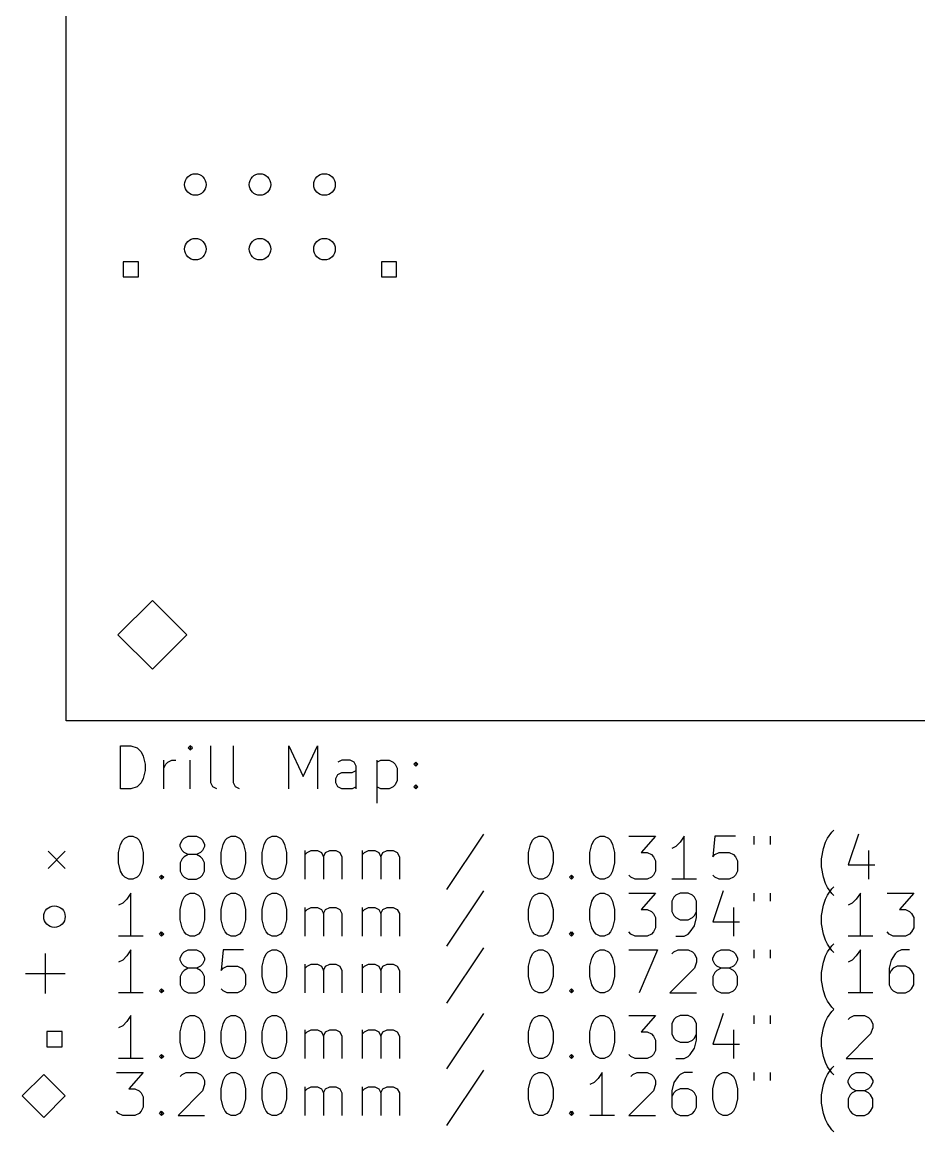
# Model space of a CAD drawing. Extents: x 38 to 122, y -133 to -30.
# Drawn here: x 38 to 79.6, y -133.1 to -81.5 of the extents above; entities that cross this region are included whole.
import ezdxf

# ---------------------------------------------------------------- set-up
doc = ezdxf.new("R2010")
doc.units = 0
doc.layers.add('BLACK', color=7, linetype='CONTINUOUS')

msp = doc.modelspace()

# ---------------------------------------------------------------- linework, layer by layer
at = {"layer": 'BLACK', "linetype": 'CONTINUOUS'}
for p, q in [((40, -114), (40, -30)), ((43.3536, -92.6714), (42.6464, -92.6714)), ((42.6464, -92.6714), (42.6464, -93.3786)), ((43.3536, -93.3786), (43.3536, -92.6714)), ((55.3536, -92.6714), (54.6464, -92.6714)), ((54.6464, -92.6714), (54.6464, -93.3786)), ((55.3536, -93.3786), (55.3536, -92.6714)), ((42.6464, -93.3786), (43.3536, -93.3786)), ((54.6464, -93.3786), (55.3536, -93.3786)), ((44, -108.4), (42.4, -110)), ((45.6, -110), (44, -108.4)), ((42.4, -110), (44, -111.6)), ((44, -111.6), (45.6, -110)), ((122, -114), (40, -114)), ((42.5262, -117.155), (42.5262, -115.155)), ((42.5262, -115.155), (43.0024, -115.155)), ((43.0024, -115.155), (43.2881, -115.25)), ((43.2881, -115.25), (43.4786, -115.44)), ((43.4786, -115.44), (43.5738, -115.631)), ((45.7643, -115.155), (45.669, -115.25)), ((45.669, -115.25), (45.7643, -115.345)), ((45.8595, -115.25), (45.7643, -115.155)), ((45.7643, -115.155), (45.7643, -115.345)), ((45.7643, -115.345), (45.8595, -115.25)), ((46.7167, -116.869), (46.7167, -115.155)), ((47.7643, -116.869), (47.7643, -115.155)), ((50.3357, -117.155), (50.3357, -115.155)), ((50.3357, -115.155), (51.0024, -116.583)), ((51.0024, -116.583), (51.669, -115.155)), ((51.669, -115.155), (51.669, -117.155)), ((43.5738, -115.631), (43.669, -116.012)), ((44.5262, -117.155), (44.5262, -115.821)), ((44.6214, -116.012), (44.7167, -115.917)), ((44.7167, -115.917), (44.9071, -115.821)), ((44.9071, -115.821), (45.0976, -115.821)), ((45.7643, -117.155), (45.7643, -115.821)), ((52.8119, -115.821), (52.6214, -115.917)), ((53.1929, -115.821), (52.8119, -115.821)), ((53.3833, -115.917), (53.1929, -115.821)), ((53.4786, -116.107), (53.3833, -115.917)), ((54.431, -115.821), (54.431, -117.821)), ((54.431, -115.917), (54.6214, -115.821)), ((54.6214, -115.821), (55.0024, -115.821)), ((55.0024, -115.821), (55.1929, -115.917)), ((55.1929, -115.917), (55.2881, -116.012)), ((56.1452, -116.012), (56.2405, -115.917)), ((56.2405, -115.917), (56.3357, -116.012)), ((56.2405, -115.917), (56.2405, -116.107)), ((43.669, -116.298), (43.5738, -116.679)), ((43.669, -116.012), (43.669, -116.298)), ((44.5262, -116.202), (44.6214, -116.012)), ((52.5262, -116.679), (52.6214, -116.488)), ((52.6214, -116.488), (52.8119, -116.393)), ((52.8119, -116.393), (53.2881, -116.393)), ((53.2881, -116.393), (53.4786, -116.298)), ((53.4786, -117.155), (53.4786, -116.107)), ((55.2881, -116.012), (55.3833, -116.202)), ((55.3833, -116.202), (55.3833, -116.774)), ((56.2405, -116.107), (56.1452, -116.012)), ((56.3357, -116.012), (56.2405, -116.107)), ((43.4786, -116.869), (43.2881, -117.06)), ((43.5738, -116.679), (43.4786, -116.869)), ((46.8119, -117.06), (46.7167, -116.869)), ((47.8595, -117.06), (47.7643, -116.869)), ((52.5262, -116.869), (52.5262, -116.679)), ((52.6214, -117.06), (52.5262, -116.869)), ((55.2881, -116.964), (55.1929, -117.06)), ((55.3833, -116.774), (55.2881, -116.964)), ((56.1452, -117.06), (56.2405, -116.964)), ((56.2405, -116.964), (56.3357, -117.06)), ((56.2405, -116.964), (56.2405, -117.155)), ((43.0024, -117.155), (42.5262, -117.155)), ((43.2881, -117.06), (43.0024, -117.155)), ((47.0024, -117.155), (46.8119, -117.06)), ((48.05, -117.155), (47.8595, -117.06)), ((52.8119, -117.155), (52.6214, -117.06)), ((53.2881, -117.155), (52.8119, -117.155)), ((53.4786, -117.06), (53.2881, -117.155)), ((54.6214, -117.155), (54.431, -117.06)), ((55.0024, -117.155), (54.6214, -117.155)), ((55.1929, -117.06), (55.0024, -117.155)), ((56.2405, -117.155), (56.1452, -117.06)), ((56.3357, -117.06), (56.2405, -117.155)), ((42.5262, -119.736), (42.6214, -119.545)), ((42.6214, -119.545), (42.7167, -119.45)), ((42.7167, -119.45), (42.9071, -119.355)), ((42.9071, -119.355), (43.0976, -119.355)), ((43.0976, -119.355), (43.2881, -119.45)), ((43.2881, -119.45), (43.3833, -119.545)), ((43.3833, -119.545), (43.4786, -119.736)), ((45.2881, -119.736), (45.3833, -119.545)), ((45.3833, -119.545), (45.4786, -119.45)), ((45.4786, -119.45), (45.669, -119.355)), ((45.669, -119.355), (46.05, -119.355)), ((46.05, -119.355), (46.2405, -119.45)), ((46.2405, -119.45), (46.3357, -119.545)), ((46.3357, -119.545), (46.431, -119.736)), ((47.2881, -119.736), (47.3833, -119.545)), ((47.3833, -119.545), (47.4786, -119.45)), ((47.4786, -119.45), (47.669, -119.355)), ((47.669, -119.355), (47.8595, -119.355)), ((47.8595, -119.355), (48.05, -119.45)), ((48.05, -119.45), (48.1452, -119.545)), ((48.1452, -119.545), (48.2405, -119.736)), ((49.1929, -119.736), (49.2881, -119.545)), ((49.2881, -119.545), (49.3833, -119.45)), ((49.3833, -119.45), (49.5738, -119.355)), ((49.5738, -119.355), (49.7643, -119.355)), ((49.7643, -119.355), (49.9548, -119.45)), ((49.9548, -119.45), (50.05, -119.545)), ((50.05, -119.545), (50.1452, -119.736)), ((59.3833, -119.26), (57.669, -121.831)), ((61.5738, -119.736), (61.669, -119.545)), ((61.669, -119.545), (61.7643, -119.45)), ((61.7643, -119.45), (61.9548, -119.355)), ((61.9548, -119.355), (62.1452, -119.355)), ((62.1452, -119.355), (62.3357, -119.45)), ((62.3357, -119.45), (62.431, -119.545)), ((62.431, -119.545), (62.5262, -119.736)), ((64.431, -119.736), (64.5262, -119.545)), ((64.5262, -119.545), (64.6214, -119.45)), ((64.6214, -119.45), (64.8119, -119.355)), ((64.8119, -119.355), (65.0024, -119.355)), ((65.0024, -119.355), (65.1929, -119.45)), ((65.1929, -119.45), (65.2881, -119.545)), ((65.2881, -119.545), (65.3833, -119.736)), ((66.1452, -119.355), (67.3833, -119.355)), ((67.3833, -119.355), (66.7167, -120.117)), ((68.7167, -119.355), (68.5262, -119.64)), ((68.7167, -121.355), (68.7167, -119.355)), ((70.1452, -119.355), (70.05, -120.307)), ((71.0976, -119.355), (70.1452, -119.355)), ((71.9548, -119.355), (71.9548, -119.736)), ((72.7167, -119.355), (72.7167, -119.736)), ((75.2881, -119.64), (75.3833, -119.45)), ((75.3833, -119.45), (75.5738, -119.164)), ((75.5738, -119.164), (75.669, -119.069)), ((76.8119, -119.26), (76.3357, -120.688)), ((39.15, -120.05), (39.95, -120.85)), ((39.95, -120.05), (39.15, -120.85)), ((42.431, -120.117), (42.5262, -119.736)), ((43.4786, -119.736), (43.5738, -120.117)), ((45.2881, -119.831), (45.2881, -119.736)), ((45.3833, -120.021), (45.2881, -119.831)), ((45.4786, -120.117), (45.3833, -120.021)), ((46.3357, -120.021), (46.2405, -120.117)), ((46.431, -119.831), (46.3357, -120.021)), ((46.431, -119.736), (46.431, -119.831)), ((47.1929, -120.117), (47.2881, -119.736)), ((48.2405, -119.736), (48.3357, -120.117)), ((49.0976, -120.117), (49.1929, -119.736)), ((50.1452, -119.736), (50.2405, -120.117)), ((51.0976, -121.355), (51.0976, -120.021)), ((51.1929, -120.117), (51.3833, -120.021)), ((51.3833, -120.021), (51.669, -120.021)), ((51.669, -120.021), (51.8595, -120.117)), ((52.05, -120.117), (52.2405, -120.021)), ((52.2405, -120.021), (52.5262, -120.021)), ((52.5262, -120.021), (52.7167, -120.117)), ((53.7643, -121.355), (53.7643, -120.021)), ((53.8595, -120.117), (54.05, -120.021)), ((54.05, -120.021), (54.3357, -120.021)), ((54.3357, -120.021), (54.5262, -120.117)), ((54.7167, -120.117), (54.9071, -120.021)), ((54.9071, -120.021), (55.1929, -120.021)), ((55.1929, -120.021), (55.3833, -120.117)), ((61.4786, -120.117), (61.5738, -119.736)), ((62.5262, -119.736), (62.6214, -120.117)), ((64.3357, -120.117), (64.431, -119.736)), ((65.3833, -119.736), (65.4786, -120.117)), ((68.3357, -119.831), (68.1452, -119.926)), ((68.5262, -119.64), (68.3357, -119.831)), ((75.0976, -120.402), (75.1929, -119.926)), ((75.1929, -119.926), (75.2881, -119.64)), ((77.2881, -120.021), (77.2881, -121.355)), ((42.431, -120.593), (42.431, -120.117)), ((42.5262, -120.974), (42.431, -120.593)), ((43.5738, -120.593), (43.4786, -120.974)), ((43.5738, -120.117), (43.5738, -120.593)), ((45.3833, -120.402), (45.2881, -120.593)), ((45.2881, -120.593), (45.2881, -120.974)), ((45.4786, -120.307), (45.3833, -120.402)), ((45.669, -120.212), (45.4786, -120.117)), ((45.669, -120.212), (45.4786, -120.307)), ((46.05, -120.212), (45.669, -120.212)), ((46.2405, -120.117), (46.05, -120.212)), ((46.2405, -120.307), (46.05, -120.212)), ((46.3357, -120.402), (46.2405, -120.307)), ((46.431, -120.593), (46.3357, -120.402)), ((46.431, -120.974), (46.431, -120.593)), ((47.1929, -120.593), (47.1929, -120.117)), ((47.2881, -120.974), (47.1929, -120.593)), ((48.3357, -120.593), (48.2405, -120.974)), ((48.3357, -120.117), (48.3357, -120.593)), ((49.0976, -120.593), (49.0976, -120.117)), ((49.1929, -120.974), (49.0976, -120.593)), ((50.2405, -120.593), (50.1452, -120.974)), ((50.2405, -120.117), (50.2405, -120.593)), ((51.0976, -120.212), (51.1929, -120.117)), ((51.8595, -120.117), (51.9548, -120.307)), ((51.9548, -120.307), (52.05, -120.117)), ((51.9548, -120.307), (51.9548, -121.355)), ((52.7167, -120.117), (52.8119, -120.307)), ((52.8119, -120.307), (52.8119, -121.355)), ((53.7643, -120.212), (53.8595, -120.117)), ((54.5262, -120.117), (54.6214, -120.307)), ((54.6214, -120.307), (54.7167, -120.117)), ((54.6214, -120.307), (54.6214, -121.355)), ((55.3833, -120.117), (55.4786, -120.307)), ((55.4786, -120.307), (55.4786, -121.355)), ((61.4786, -120.593), (61.4786, -120.117)), ((61.5738, -120.974), (61.4786, -120.593)), ((62.6214, -120.593), (62.5262, -120.974)), ((62.6214, -120.117), (62.6214, -120.593)), ((64.3357, -120.593), (64.3357, -120.117)), ((64.431, -120.974), (64.3357, -120.593)), ((65.4786, -120.593), (65.3833, -120.974)), ((65.4786, -120.117), (65.4786, -120.593)), ((66.7167, -120.117), (67.0024, -120.117)), ((67.0024, -120.117), (67.1929, -120.212)), ((67.1929, -120.212), (67.2881, -120.307)), ((67.2881, -120.307), (67.3833, -120.498)), ((67.3833, -120.498), (67.3833, -120.974)), ((70.05, -120.307), (70.1452, -120.212)), ((70.1452, -120.212), (70.3357, -120.117)), ((70.3357, -120.117), (70.8119, -120.117)), ((70.8119, -120.117), (71.0024, -120.212)), ((71.0024, -120.212), (71.0976, -120.307)), ((71.0976, -120.307), (71.1929, -120.498)), ((71.1929, -120.498), (71.1929, -120.974)), ((75.0976, -120.783), (75.0976, -120.402)), ((42.6214, -121.164), (42.5262, -120.974)), ((43.4786, -120.974), (43.3833, -121.164)), ((45.2881, -120.974), (45.3833, -121.164)), ((46.3357, -121.164), (46.431, -120.974)), ((47.3833, -121.164), (47.2881, -120.974)), ((48.2405, -120.974), (48.1452, -121.164)), ((49.2881, -121.164), (49.1929, -120.974)), ((50.1452, -120.974), (50.05, -121.164)), ((61.669, -121.164), (61.5738, -120.974)), ((62.5262, -120.974), (62.431, -121.164)), ((64.5262, -121.164), (64.431, -120.974)), ((65.3833, -120.974), (65.2881, -121.164)), ((67.3833, -120.974), (67.2881, -121.164)), ((71.1929, -120.974), (71.0976, -121.164)), ((75.1929, -121.26), (75.0976, -120.783)), ((76.3357, -120.688), (77.5738, -120.688)), ((42.7167, -121.26), (42.6214, -121.164)), ((42.9071, -121.355), (42.7167, -121.26)), ((43.0976, -121.355), (42.9071, -121.355)), ((43.2881, -121.26), (43.0976, -121.355)), ((43.3833, -121.164), (43.2881, -121.26)), ((44.3357, -121.26), (44.431, -121.164)), ((44.431, -121.355), (44.3357, -121.26)), ((44.431, -121.164), (44.5262, -121.26)), ((44.431, -121.164), (44.431, -121.355)), ((44.5262, -121.26), (44.431, -121.355)), ((45.3833, -121.164), (45.4786, -121.26)), ((45.4786, -121.26), (45.669, -121.355)), ((45.669, -121.355), (46.05, -121.355)), ((46.05, -121.355), (46.2405, -121.26)), ((46.2405, -121.26), (46.3357, -121.164)), ((47.4786, -121.26), (47.3833, -121.164)), ((47.669, -121.355), (47.4786, -121.26)), ((47.8595, -121.355), (47.669, -121.355)), ((48.05, -121.26), (47.8595, -121.355)), ((48.1452, -121.164), (48.05, -121.26)), ((49.3833, -121.26), (49.2881, -121.164)), ((49.5738, -121.355), (49.3833, -121.26)), ((49.7643, -121.355), (49.5738, -121.355)), ((49.9548, -121.26), (49.7643, -121.355)), ((50.05, -121.164), (49.9548, -121.26)), ((61.7643, -121.26), (61.669, -121.164)), ((61.9548, -121.355), (61.7643, -121.26)), ((62.1452, -121.355), (61.9548, -121.355)), ((62.3357, -121.26), (62.1452, -121.355)), ((62.431, -121.164), (62.3357, -121.26)), ((63.3833, -121.26), (63.4786, -121.164)), ((63.4786, -121.355), (63.3833, -121.26)), ((63.4786, -121.164), (63.5738, -121.26)), ((63.4786, -121.164), (63.4786, -121.355)), ((63.5738, -121.26), (63.4786, -121.355)), ((64.6214, -121.26), (64.5262, -121.164)), ((64.8119, -121.355), (64.6214, -121.26)), ((65.0024, -121.355), (64.8119, -121.355)), ((65.1929, -121.26), (65.0024, -121.355)), ((65.2881, -121.164), (65.1929, -121.26)), ((66.2405, -121.26), (66.1452, -121.164)), ((66.431, -121.355), (66.2405, -121.26)), ((67.0024, -121.355), (66.431, -121.355)), ((67.1929, -121.26), (67.0024, -121.355)), ((67.2881, -121.164), (67.1929, -121.26)), ((69.2881, -121.355), (68.1452, -121.355)), ((70.1452, -121.26), (70.05, -121.164)), ((70.3357, -121.355), (70.1452, -121.26)), ((70.8119, -121.355), (70.3357, -121.355)), ((71.0024, -121.26), (70.8119, -121.355)), ((71.0976, -121.164), (71.0024, -121.26)), ((75.2881, -121.545), (75.1929, -121.26)), ((75.3833, -121.736), (75.2881, -121.545)), ((43.0024, -121.995), (42.8119, -122.28)), ((43.0024, -123.995), (43.0024, -121.995)), ((45.4786, -122.185), (45.5738, -122.09)), ((45.5738, -122.09), (45.7643, -121.995)), ((45.7643, -121.995), (45.9548, -121.995)), ((45.9548, -121.995), (46.1452, -122.09)), ((46.1452, -122.09), (46.2405, -122.185)), ((47.3833, -122.185), (47.4786, -122.09)), ((47.4786, -122.09), (47.669, -121.995)), ((47.669, -121.995), (47.8595, -121.995)), ((47.8595, -121.995), (48.05, -122.09)), ((48.05, -122.09), (48.1452, -122.185)), ((49.2881, -122.185), (49.3833, -122.09)), ((49.3833, -122.09), (49.5738, -121.995)), ((49.5738, -121.995), (49.7643, -121.995)), ((49.7643, -121.995), (49.9548, -122.09)), ((49.9548, -122.09), (50.05, -122.185)), ((59.3833, -121.9), (57.669, -124.471)), ((61.669, -122.185), (61.7643, -122.09)), ((61.7643, -122.09), (61.9548, -121.995)), ((61.9548, -121.995), (62.1452, -121.995)), ((62.1452, -121.995), (62.3357, -122.09)), ((62.3357, -122.09), (62.431, -122.185)), ((64.5262, -122.185), (64.6214, -122.09)), ((64.6214, -122.09), (64.8119, -121.995)), ((64.8119, -121.995), (65.0024, -121.995)), ((65.0024, -121.995), (65.1929, -122.09)), ((65.1929, -122.09), (65.2881, -122.185)), ((66.1452, -121.995), (67.3833, -121.995)), ((67.3833, -121.995), (66.7167, -122.757)), ((68.3357, -122.09), (68.2405, -122.185)), ((68.5262, -121.995), (68.3357, -122.09)), ((68.9071, -121.995), (68.5262, -121.995)), ((69.0976, -122.09), (68.9071, -121.995)), ((69.1929, -122.185), (69.0976, -122.09)), ((70.5262, -121.9), (70.05, -123.328)), ((71.9548, -121.995), (71.9548, -122.376)), ((72.7167, -121.995), (72.7167, -122.376)), ((75.2881, -122.28), (75.3833, -122.09)), ((75.5738, -122.021), (75.3833, -121.736)), ((75.3833, -122.09), (75.5738, -121.804)), ((75.5738, -121.804), (75.669, -121.709)), ((75.669, -122.117), (75.5738, -122.021)), ((76.9071, -121.995), (76.7167, -122.28)), ((76.9071, -123.995), (76.9071, -121.995)), ((78.1452, -121.995), (79.3833, -121.995)), ((79.3833, -121.995), (78.7167, -122.757)), ((42.6214, -122.471), (42.431, -122.566)), ((42.8119, -122.28), (42.6214, -122.471)), ((45.2881, -122.757), (45.3833, -122.376)), ((45.3833, -122.376), (45.4786, -122.185)), ((46.2405, -122.185), (46.3357, -122.376)), ((46.3357, -122.376), (46.431, -122.757)), ((47.1929, -122.757), (47.2881, -122.376)), ((47.2881, -122.376), (47.3833, -122.185)), ((48.1452, -122.185), (48.2405, -122.376)), ((48.2405, -122.376), (48.3357, -122.757)), ((49.0976, -122.757), (49.1929, -122.376)), ((49.1929, -122.376), (49.2881, -122.185)), ((50.05, -122.185), (50.1452, -122.376)), ((50.1452, -122.376), (50.2405, -122.757)), ((51.0976, -123.995), (51.0976, -122.661)), ((51.1929, -122.757), (51.3833, -122.661)), ((51.3833, -122.661), (51.669, -122.661)), ((51.669, -122.661), (51.8595, -122.757)), ((52.05, -122.757), (52.2405, -122.661)), ((52.2405, -122.661), (52.5262, -122.661)), ((52.5262, -122.661), (52.7167, -122.757)), ((53.7643, -123.995), (53.7643, -122.661)), ((53.8595, -122.757), (54.05, -122.661)), ((54.05, -122.661), (54.3357, -122.661)), ((54.3357, -122.661), (54.5262, -122.757)), ((54.7167, -122.757), (54.9071, -122.661)), ((54.9071, -122.661), (55.1929, -122.661)), ((55.1929, -122.661), (55.3833, -122.757)), ((61.4786, -122.757), (61.5738, -122.376)), ((61.5738, -122.376), (61.669, -122.185)), ((62.431, -122.185), (62.5262, -122.376)), ((62.5262, -122.376), (62.6214, -122.757)), ((64.3357, -122.757), (64.431, -122.376)), ((64.431, -122.376), (64.5262, -122.185)), ((65.2881, -122.185), (65.3833, -122.376)), ((65.3833, -122.376), (65.4786, -122.757)), ((68.2405, -122.185), (68.1452, -122.376)), ((68.1452, -122.376), (68.1452, -122.852)), ((69.2881, -122.376), (69.1929, -122.185)), ((69.2881, -123.138), (69.2881, -122.376)), ((71.0024, -122.661), (71.0024, -123.995)), ((75.0976, -123.042), (75.1929, -122.566)), ((75.1929, -122.566), (75.2881, -122.28)), ((76.5262, -122.471), (76.3357, -122.566)), ((76.7167, -122.28), (76.5262, -122.471)), ((45.2881, -123.233), (45.2881, -122.757)), ((46.431, -122.757), (46.431, -123.233)), ((47.1929, -123.233), (47.1929, -122.757)), ((48.3357, -122.757), (48.3357, -123.233)), ((49.0976, -123.233), (49.0976, -122.757)), ((50.2405, -122.757), (50.2405, -123.233)), ((51.0976, -122.852), (51.1929, -122.757)), ((51.8595, -122.757), (51.9548, -122.947)), ((51.9548, -122.947), (52.05, -122.757)), ((51.9548, -122.947), (51.9548, -123.995)), ((52.7167, -122.757), (52.8119, -122.947)), ((52.8119, -122.947), (52.8119, -123.995)), ((53.7643, -122.852), (53.8595, -122.757)), ((54.5262, -122.757), (54.6214, -122.947)), ((54.6214, -122.947), (54.7167, -122.757)), ((54.6214, -122.947), (54.6214, -123.995)), ((55.3833, -122.757), (55.4786, -122.947)), ((55.4786, -122.947), (55.4786, -123.995)), ((61.4786, -123.233), (61.4786, -122.757)), ((62.6214, -122.757), (62.6214, -123.233)), ((64.3357, -123.233), (64.3357, -122.757)), ((65.4786, -122.757), (65.4786, -123.233)), ((66.7167, -122.757), (67.0024, -122.757)), ((67.0024, -122.757), (67.1929, -122.852)), ((67.1929, -122.852), (67.2881, -122.947)), ((67.2881, -122.947), (67.3833, -123.138)), ((67.3833, -123.138), (67.3833, -123.614)), ((68.1452, -122.852), (68.2405, -123.042)), ((68.2405, -123.042), (68.3357, -123.138)), ((68.3357, -123.138), (68.5262, -123.233)), ((68.9071, -123.233), (69.0976, -123.138)), ((69.0976, -123.138), (69.1929, -123.042)), ((69.1929, -123.042), (69.2881, -122.852)), ((69.1929, -123.519), (69.2881, -123.138)), ((75.0976, -123.423), (75.0976, -123.042)), ((78.7167, -122.757), (79.0024, -122.757)), ((79.0024, -122.757), (79.1929, -122.852)), ((79.1929, -122.852), (79.2881, -122.947)), ((79.2881, -122.947), (79.3833, -123.138)), ((79.3833, -123.138), (79.3833, -123.614)), ((45.3833, -123.614), (45.2881, -123.233)), ((45.4786, -123.804), (45.3833, -123.614)), ((46.3357, -123.614), (46.2405, -123.804)), ((46.431, -123.233), (46.3357, -123.614)), ((47.2881, -123.614), (47.1929, -123.233)), ((47.3833, -123.804), (47.2881, -123.614)), ((48.2405, -123.614), (48.1452, -123.804)), ((48.3357, -123.233), (48.2405, -123.614)), ((49.1929, -123.614), (49.0976, -123.233)), ((49.2881, -123.804), (49.1929, -123.614)), ((50.1452, -123.614), (50.05, -123.804)), ((50.2405, -123.233), (50.1452, -123.614)), ((61.5738, -123.614), (61.4786, -123.233)), ((61.669, -123.804), (61.5738, -123.614)), ((62.5262, -123.614), (62.431, -123.804)), ((62.6214, -123.233), (62.5262, -123.614)), ((64.431, -123.614), (64.3357, -123.233)), ((64.5262, -123.804), (64.431, -123.614)), ((65.3833, -123.614), (65.2881, -123.804)), ((65.4786, -123.233), (65.3833, -123.614)), ((67.3833, -123.614), (67.2881, -123.804)), ((68.5262, -123.233), (68.9071, -123.233)), ((69.0024, -123.804), (69.1929, -123.519)), ((70.05, -123.328), (71.2881, -123.328)), ((75.1929, -123.9), (75.0976, -123.423)), ((79.3833, -123.614), (79.2881, -123.804)), ((43.5738, -123.995), (42.431, -123.995)), ((44.3357, -123.9), (44.431, -123.804)), ((44.431, -123.995), (44.3357, -123.9)), ((44.431, -123.804), (44.5262, -123.9)), ((44.431, -123.804), (44.431, -123.995)), ((44.5262, -123.9), (44.431, -123.995)), ((45.5738, -123.9), (45.4786, -123.804)), ((45.7643, -123.995), (45.5738, -123.9)), ((45.9548, -123.995), (45.7643, -123.995)), ((46.1452, -123.9), (45.9548, -123.995)), ((46.2405, -123.804), (46.1452, -123.9)), ((47.4786, -123.9), (47.3833, -123.804)), ((47.669, -123.995), (47.4786, -123.9)), ((47.8595, -123.995), (47.669, -123.995)), ((48.05, -123.9), (47.8595, -123.995)), ((48.1452, -123.804), (48.05, -123.9)), ((49.3833, -123.9), (49.2881, -123.804)), ((49.5738, -123.995), (49.3833, -123.9)), ((49.7643, -123.995), (49.5738, -123.995)), ((49.9548, -123.9), (49.7643, -123.995)), ((50.05, -123.804), (49.9548, -123.9)), ((61.7643, -123.9), (61.669, -123.804)), ((61.9548, -123.995), (61.7643, -123.9)), ((62.1452, -123.995), (61.9548, -123.995)), ((62.3357, -123.9), (62.1452, -123.995)), ((62.431, -123.804), (62.3357, -123.9)), ((63.3833, -123.9), (63.4786, -123.804)), ((63.4786, -123.995), (63.3833, -123.9)), ((63.4786, -123.804), (63.5738, -123.9)), ((63.4786, -123.804), (63.4786, -123.995)), ((63.5738, -123.9), (63.4786, -123.995)), ((64.6214, -123.9), (64.5262, -123.804)), ((64.8119, -123.995), (64.6214, -123.9)), ((65.0024, -123.995), (64.8119, -123.995)), ((65.1929, -123.9), (65.0024, -123.995)), ((65.2881, -123.804), (65.1929, -123.9)), ((66.2405, -123.9), (66.1452, -123.804)), ((66.431, -123.995), (66.2405, -123.9)), ((67.0024, -123.995), (66.431, -123.995)), ((67.1929, -123.9), (67.0024, -123.995)), ((67.2881, -123.804), (67.1929, -123.9)), ((68.3357, -123.995), (68.7167, -123.995)), ((68.7167, -123.995), (68.9071, -123.9)), ((68.9071, -123.9), (69.0024, -123.804)), ((75.2881, -124.185), (75.1929, -123.9)), ((75.3833, -124.376), (75.2881, -124.185)), ((77.4786, -123.995), (76.3357, -123.995)), ((78.2405, -123.9), (78.1452, -123.804)), ((78.431, -123.995), (78.2405, -123.9)), ((79.0024, -123.995), (78.431, -123.995)), ((79.1929, -123.9), (79.0024, -123.995)), ((79.2881, -123.804), (79.1929, -123.9)), ((43.0024, -124.635), (42.8119, -124.92)), ((43.0024, -126.635), (43.0024, -124.635)), ((45.3833, -124.825), (45.4786, -124.73)), ((45.4786, -124.73), (45.669, -124.635)), ((45.669, -124.635), (46.05, -124.635)), ((46.05, -124.635), (46.2405, -124.73)), ((46.2405, -124.73), (46.3357, -124.825)), ((47.2881, -124.635), (47.1929, -125.587)), ((48.2405, -124.635), (47.2881, -124.635)), ((49.2881, -124.825), (49.3833, -124.73)), ((49.3833, -124.73), (49.5738, -124.635)), ((49.5738, -124.635), (49.7643, -124.635)), ((49.7643, -124.635), (49.9548, -124.73)), ((49.9548, -124.73), (50.05, -124.825)), ((59.3833, -124.54), (57.669, -127.111)), ((61.669, -124.825), (61.7643, -124.73)), ((61.7643, -124.73), (61.9548, -124.635)), ((61.9548, -124.635), (62.1452, -124.635)), ((62.1452, -124.635), (62.3357, -124.73)), ((62.3357, -124.73), (62.431, -124.825)), ((64.5262, -124.825), (64.6214, -124.73)), ((64.6214, -124.73), (64.8119, -124.635)), ((64.8119, -124.635), (65.0024, -124.635)), ((65.0024, -124.635), (65.1929, -124.73)), ((65.1929, -124.73), (65.2881, -124.825)), ((66.1452, -124.635), (67.4786, -124.635)), ((67.4786, -124.635), (66.6214, -126.635)), ((68.1452, -124.825), (68.2405, -124.73)), ((68.2405, -124.73), (68.431, -124.635)), ((68.431, -124.635), (68.9071, -124.635)), ((68.9071, -124.635), (69.0976, -124.73)), ((69.0976, -124.73), (69.1929, -124.825)), ((70.1452, -124.825), (70.2405, -124.73)), ((70.2405, -124.73), (70.431, -124.635)), ((70.431, -124.635), (70.8119, -124.635)), ((70.8119, -124.635), (71.0024, -124.73)), ((71.0024, -124.73), (71.0976, -124.825)), ((71.9548, -124.635), (71.9548, -125.016)), ((72.7167, -124.635), (72.7167, -125.016)), ((75.2881, -124.92), (75.3833, -124.73)), ((75.5738, -124.661), (75.3833, -124.376)), ((75.3833, -124.73), (75.5738, -124.444)), ((75.5738, -124.444), (75.669, -124.349)), ((75.669, -124.757), (75.5738, -124.661)), ((76.9071, -124.635), (76.7167, -124.92)), ((76.9071, -126.635), (76.9071, -124.635)), ((78.6214, -124.73), (78.5262, -124.825)), ((78.8119, -124.635), (78.6214, -124.73)), ((79.1929, -124.635), (78.8119, -124.635)), ((39.025, -124.805), (39.025, -126.655)), ((42.6214, -125.111), (42.431, -125.206)), ((42.8119, -124.92), (42.6214, -125.111)), ((45.2881, -125.016), (45.3833, -124.825)), ((45.2881, -125.111), (45.2881, -125.016)), ((45.3833, -125.301), (45.2881, -125.111)), ((46.3357, -124.825), (46.431, -125.016)), ((46.431, -125.111), (46.3357, -125.301)), ((46.431, -125.016), (46.431, -125.111)), ((49.0976, -125.397), (49.1929, -125.016)), ((49.1929, -125.016), (49.2881, -124.825)), ((50.05, -124.825), (50.1452, -125.016)), ((50.1452, -125.016), (50.2405, -125.397)), ((61.4786, -125.397), (61.5738, -125.016)), ((61.5738, -125.016), (61.669, -124.825)), ((62.431, -124.825), (62.5262, -125.016)), ((62.5262, -125.016), (62.6214, -125.397)), ((64.3357, -125.397), (64.431, -125.016)), ((64.431, -125.016), (64.5262, -124.825)), ((65.2881, -124.825), (65.3833, -125.016)), ((65.3833, -125.016), (65.4786, -125.397)), ((69.1929, -124.825), (69.2881, -125.016)), ((69.2881, -125.206), (69.1929, -125.492)), ((69.2881, -125.016), (69.2881, -125.206)), ((70.05, -125.016), (70.1452, -124.825)), ((70.05, -125.111), (70.05, -125.016)), ((70.1452, -125.301), (70.05, -125.111)), ((71.0976, -124.825), (71.1929, -125.016)), ((71.1929, -125.111), (71.0976, -125.301)), ((71.1929, -125.016), (71.1929, -125.111)), ((75.0976, -125.682), (75.1929, -125.206)), ((75.1929, -125.206), (75.2881, -124.92)), ((76.5262, -125.111), (76.3357, -125.206)), ((76.7167, -124.92), (76.5262, -125.111)), ((78.3357, -125.111), (78.2405, -125.492)), ((78.5262, -124.825), (78.3357, -125.111)), ((38.1, -125.73), (39.95, -125.73)), ((45.3833, -125.682), (45.2881, -125.873)), ((45.4786, -125.397), (45.3833, -125.301)), ((45.4786, -125.587), (45.3833, -125.682)), ((45.669, -125.492), (45.4786, -125.397)), ((45.669, -125.492), (45.4786, -125.587)), ((46.05, -125.492), (45.669, -125.492)), ((46.2405, -125.397), (46.05, -125.492)), ((46.2405, -125.587), (46.05, -125.492)), ((46.3357, -125.301), (46.2405, -125.397)), ((46.3357, -125.682), (46.2405, -125.587)), ((46.431, -125.873), (46.3357, -125.682)), ((47.1929, -125.587), (47.2881, -125.492)), ((47.2881, -125.492), (47.4786, -125.397)), ((47.4786, -125.397), (47.9548, -125.397)), ((47.9548, -125.397), (48.1452, -125.492)), ((48.1452, -125.492), (48.2405, -125.587)), ((48.2405, -125.587), (48.3357, -125.778)), ((49.0976, -125.873), (49.0976, -125.397)), ((50.2405, -125.397), (50.2405, -125.873)), ((51.0976, -126.635), (51.0976, -125.301)), ((51.0976, -125.492), (51.1929, -125.397)), ((51.1929, -125.397), (51.3833, -125.301)), ((51.3833, -125.301), (51.669, -125.301)), ((51.669, -125.301), (51.8595, -125.397)), ((51.8595, -125.397), (51.9548, -125.587)), ((51.9548, -125.587), (52.05, -125.397)), ((51.9548, -125.587), (51.9548, -126.635)), ((52.05, -125.397), (52.2405, -125.301)), ((52.2405, -125.301), (52.5262, -125.301)), ((52.5262, -125.301), (52.7167, -125.397)), ((52.7167, -125.397), (52.8119, -125.587)), ((52.8119, -125.587), (52.8119, -126.635)), ((53.7643, -126.635), (53.7643, -125.301)), ((53.7643, -125.492), (53.8595, -125.397)), ((53.8595, -125.397), (54.05, -125.301)), ((54.05, -125.301), (54.3357, -125.301)), ((54.3357, -125.301), (54.5262, -125.397)), ((54.5262, -125.397), (54.6214, -125.587)), ((54.6214, -125.587), (54.7167, -125.397)), ((54.6214, -125.587), (54.6214, -126.635)), ((54.7167, -125.397), (54.9071, -125.301)), ((54.9071, -125.301), (55.1929, -125.301)), ((55.1929, -125.301), (55.3833, -125.397)), ((55.3833, -125.397), (55.4786, -125.587)), ((55.4786, -125.587), (55.4786, -126.635)), ((61.4786, -125.873), (61.4786, -125.397)), ((62.6214, -125.397), (62.6214, -125.873)), ((64.3357, -125.873), (64.3357, -125.397)), ((65.4786, -125.397), (65.4786, -125.873)), ((69.1929, -125.492), (68.05, -126.635)), ((70.1452, -125.682), (70.05, -125.873)), ((70.2405, -125.397), (70.1452, -125.301)), ((70.2405, -125.587), (70.1452, -125.682)), ((70.431, -125.492), (70.2405, -125.397)), ((70.431, -125.492), (70.2405, -125.587)), ((70.8119, -125.492), (70.431, -125.492)), ((71.0024, -125.397), (70.8119, -125.492)), ((71.0024, -125.587), (70.8119, -125.492)), ((71.0976, -125.301), (71.0024, -125.397)), ((71.0976, -125.682), (71.0024, -125.587)), ((71.1929, -125.873), (71.0976, -125.682)), ((75.0976, -126.063), (75.0976, -125.682)), ((78.2405, -125.492), (78.2405, -126.254)), ((78.3357, -125.587), (78.2405, -125.778)), ((78.431, -125.492), (78.3357, -125.587)), ((78.6214, -125.397), (78.431, -125.492)), ((79.0024, -125.397), (78.6214, -125.397)), ((79.1929, -125.492), (79.0024, -125.397)), ((79.2881, -125.587), (79.1929, -125.492)), ((79.3833, -125.778), (79.2881, -125.587)), ((45.2881, -125.873), (45.2881, -126.254)), ((45.2881, -126.254), (45.3833, -126.444)), ((46.3357, -126.444), (46.431, -126.254)), ((46.431, -126.254), (46.431, -125.873)), ((48.3357, -126.254), (48.2405, -126.444)), ((48.3357, -125.778), (48.3357, -126.254)), ((49.1929, -126.254), (49.0976, -125.873)), ((49.2881, -126.444), (49.1929, -126.254)), ((50.1452, -126.254), (50.05, -126.444)), ((50.2405, -125.873), (50.1452, -126.254)), ((61.5738, -126.254), (61.4786, -125.873)), ((61.669, -126.444), (61.5738, -126.254)), ((62.5262, -126.254), (62.431, -126.444)), ((62.6214, -125.873), (62.5262, -126.254)), ((64.431, -126.254), (64.3357, -125.873)), ((64.5262, -126.444), (64.431, -126.254)), ((65.3833, -126.254), (65.2881, -126.444)), ((65.4786, -125.873), (65.3833, -126.254)), ((70.05, -125.873), (70.05, -126.254)), ((70.05, -126.254), (70.1452, -126.444)), ((71.0976, -126.444), (71.1929, -126.254)), ((71.1929, -126.254), (71.1929, -125.873)), ((75.1929, -126.54), (75.0976, -126.063)), ((78.2405, -126.254), (78.3357, -126.444)), ((79.2881, -126.444), (79.3833, -126.254)), ((79.3833, -126.254), (79.3833, -125.778)), ((43.5738, -126.635), (42.431, -126.635)), ((44.3357, -126.54), (44.431, -126.444)), ((44.431, -126.635), (44.3357, -126.54)), ((44.431, -126.444), (44.5262, -126.54)), ((44.431, -126.444), (44.431, -126.635)), ((44.5262, -126.54), (44.431, -126.635)), ((45.3833, -126.444), (45.4786, -126.54)), ((45.4786, -126.54), (45.669, -126.635)), ((45.669, -126.635), (46.05, -126.635)), ((46.05, -126.635), (46.2405, -126.54)), ((46.2405, -126.54), (46.3357, -126.444)), ((47.2881, -126.54), (47.1929, -126.444)), ((47.4786, -126.635), (47.2881, -126.54)), ((47.9548, -126.635), (47.4786, -126.635)), ((48.1452, -126.54), (47.9548, -126.635)), ((48.2405, -126.444), (48.1452, -126.54)), ((49.3833, -126.54), (49.2881, -126.444)), ((49.5738, -126.635), (49.3833, -126.54)), ((49.7643, -126.635), (49.5738, -126.635)), ((49.9548, -126.54), (49.7643, -126.635)), ((50.05, -126.444), (49.9548, -126.54)), ((61.7643, -126.54), (61.669, -126.444)), ((61.9548, -126.635), (61.7643, -126.54)), ((62.1452, -126.635), (61.9548, -126.635)), ((62.3357, -126.54), (62.1452, -126.635)), ((62.431, -126.444), (62.3357, -126.54)), ((63.3833, -126.54), (63.4786, -126.444)), ((63.4786, -126.635), (63.3833, -126.54)), ((63.4786, -126.444), (63.5738, -126.54)), ((63.4786, -126.444), (63.4786, -126.635)), ((63.5738, -126.54), (63.4786, -126.635)), ((64.6214, -126.54), (64.5262, -126.444)), ((64.8119, -126.635), (64.6214, -126.54)), ((65.0024, -126.635), (64.8119, -126.635)), ((65.1929, -126.54), (65.0024, -126.635)), ((65.2881, -126.444), (65.1929, -126.54)), ((68.05, -126.635), (69.2881, -126.635)), ((70.1452, -126.444), (70.2405, -126.54)), ((70.2405, -126.54), (70.431, -126.635)), ((70.431, -126.635), (70.8119, -126.635)), ((70.8119, -126.635), (71.0024, -126.54)), ((71.0024, -126.54), (71.0976, -126.444)), ((75.2881, -126.825), (75.1929, -126.54)), ((77.4786, -126.635), (76.3357, -126.635)), ((78.3357, -126.444), (78.431, -126.54)), ((78.431, -126.54), (78.6214, -126.635)), ((78.6214, -126.635), (79.0024, -126.635)), ((79.0024, -126.635), (79.1929, -126.54)), ((79.1929, -126.54), (79.2881, -126.444)), ((75.3833, -127.016), (75.2881, -126.825)), ((75.5738, -127.301), (75.3833, -127.016)), ((75.669, -127.397), (75.5738, -127.301)), ((43.0024, -127.685), (42.8119, -127.97)), ((43.0024, -129.685), (43.0024, -127.685)), ((45.4786, -127.875), (45.5738, -127.78)), ((45.5738, -127.78), (45.7643, -127.685)), ((45.7643, -127.685), (45.9548, -127.685)), ((45.9548, -127.685), (46.1452, -127.78)), ((46.1452, -127.78), (46.2405, -127.875)), ((47.3833, -127.875), (47.4786, -127.78)), ((47.4786, -127.78), (47.669, -127.685)), ((47.669, -127.685), (47.8595, -127.685)), ((47.8595, -127.685), (48.05, -127.78)), ((48.05, -127.78), (48.1452, -127.875)), ((49.2881, -127.875), (49.3833, -127.78)), ((49.3833, -127.78), (49.5738, -127.685)), ((49.5738, -127.685), (49.7643, -127.685)), ((49.7643, -127.685), (49.9548, -127.78)), ((49.9548, -127.78), (50.05, -127.875)), ((59.3833, -127.59), (57.669, -130.161)), ((61.669, -127.875), (61.7643, -127.78)), ((61.7643, -127.78), (61.9548, -127.685)), ((61.9548, -127.685), (62.1452, -127.685)), ((62.1452, -127.685), (62.3357, -127.78)), ((62.3357, -127.78), (62.431, -127.875)), ((64.5262, -127.875), (64.6214, -127.78)), ((64.6214, -127.78), (64.8119, -127.685)), ((64.8119, -127.685), (65.0024, -127.685)), ((65.0024, -127.685), (65.1929, -127.78)), ((65.1929, -127.78), (65.2881, -127.875)), ((66.1452, -127.685), (67.3833, -127.685)), ((67.3833, -127.685), (66.7167, -128.447)), ((68.3357, -127.78), (68.2405, -127.875)), ((68.5262, -127.685), (68.3357, -127.78)), ((68.9071, -127.685), (68.5262, -127.685)), ((69.0976, -127.78), (68.9071, -127.685)), ((69.1929, -127.875), (69.0976, -127.78)), ((70.5262, -127.59), (70.05, -129.018)), ((71.9548, -127.685), (71.9548, -128.066)), ((72.7167, -127.685), (72.7167, -128.066)), ((75.2881, -127.97), (75.3833, -127.78)), ((75.3833, -127.78), (75.5738, -127.494)), ((75.5738, -127.494), (75.669, -127.399)), ((76.3357, -127.875), (76.431, -127.78)), ((76.431, -127.78), (76.6214, -127.685)), ((76.6214, -127.685), (77.0976, -127.685)), ((77.0976, -127.685), (77.2881, -127.78)), ((77.2881, -127.78), (77.3833, -127.875)), ((42.6214, -128.161), (42.431, -128.256)), ((42.8119, -127.97), (42.6214, -128.161)), ((45.2881, -128.447), (45.3833, -128.066)), ((45.3833, -128.066), (45.4786, -127.875)), ((46.2405, -127.875), (46.3357, -128.066)), ((46.3357, -128.066), (46.431, -128.447)), ((47.1929, -128.447), (47.2881, -128.066)), ((47.2881, -128.066), (47.3833, -127.875)), ((48.1452, -127.875), (48.2405, -128.066)), ((48.2405, -128.066), (48.3357, -128.447)), ((49.0976, -128.447), (49.1929, -128.066)), ((49.1929, -128.066), (49.2881, -127.875)), ((50.05, -127.875), (50.1452, -128.066)), ((50.1452, -128.066), (50.2405, -128.447)), ((61.4786, -128.447), (61.5738, -128.066)), ((61.5738, -128.066), (61.669, -127.875)), ((62.431, -127.875), (62.5262, -128.066)), ((62.5262, -128.066), (62.6214, -128.447)), ((64.3357, -128.447), (64.431, -128.066)), ((64.431, -128.066), (64.5262, -127.875)), ((65.2881, -127.875), (65.3833, -128.066)), ((65.3833, -128.066), (65.4786, -128.447)), ((68.2405, -127.875), (68.1452, -128.066)), ((68.1452, -128.066), (68.1452, -128.542)), ((69.2881, -128.066), (69.1929, -127.875)), ((69.2881, -128.828), (69.2881, -128.066)), ((75.0976, -128.732), (75.1929, -128.256)), ((75.1929, -128.256), (75.2881, -127.97)), ((77.3833, -127.875), (77.4786, -128.066)), ((77.4786, -128.256), (77.3833, -128.542)), ((77.4786, -128.066), (77.4786, -128.256)), ((39.8036, -128.426), (39.0964, -128.426)), ((39.0964, -128.426), (39.0964, -129.134)), ((39.8036, -129.134), (39.8036, -128.426)), ((45.2881, -128.923), (45.2881, -128.447)), ((46.431, -128.447), (46.431, -128.923)), ((47.1929, -128.923), (47.1929, -128.447)), ((48.3357, -128.447), (48.3357, -128.923)), ((49.0976, -128.923), (49.0976, -128.447)), ((50.2405, -128.447), (50.2405, -128.923)), ((51.0976, -129.685), (51.0976, -128.351)), ((51.0976, -128.542), (51.1929, -128.447)), ((51.1929, -128.447), (51.3833, -128.351)), ((51.3833, -128.351), (51.669, -128.351)), ((51.669, -128.351), (51.8595, -128.447)), ((51.8595, -128.447), (51.9548, -128.637)), ((51.9548, -128.637), (52.05, -128.447)), ((51.9548, -128.637), (51.9548, -129.685)), ((52.05, -128.447), (52.2405, -128.351)), ((52.2405, -128.351), (52.5262, -128.351)), ((52.5262, -128.351), (52.7167, -128.447)), ((52.7167, -128.447), (52.8119, -128.637)), ((52.8119, -128.637), (52.8119, -129.685)), ((53.7643, -129.685), (53.7643, -128.351)), ((53.7643, -128.542), (53.8595, -128.447)), ((53.8595, -128.447), (54.05, -128.351)), ((54.05, -128.351), (54.3357, -128.351)), ((54.3357, -128.351), (54.5262, -128.447)), ((54.5262, -128.447), (54.6214, -128.637)), ((54.6214, -128.637), (54.7167, -128.447)), ((54.6214, -128.637), (54.6214, -129.685)), ((54.7167, -128.447), (54.9071, -128.351)), ((54.9071, -128.351), (55.1929, -128.351)), ((55.1929, -128.351), (55.3833, -128.447)), ((55.3833, -128.447), (55.4786, -128.637)), ((55.4786, -128.637), (55.4786, -129.685)), ((61.4786, -128.923), (61.4786, -128.447)), ((62.6214, -128.447), (62.6214, -128.923)), ((64.3357, -128.923), (64.3357, -128.447)), ((65.4786, -128.447), (65.4786, -128.923)), ((66.7167, -128.447), (67.0024, -128.447)), ((67.0024, -128.447), (67.1929, -128.542)), ((67.1929, -128.542), (67.2881, -128.637)), ((67.2881, -128.637), (67.3833, -128.828)), ((67.3833, -128.828), (67.3833, -129.304)), ((68.1452, -128.542), (68.2405, -128.732)), ((68.2405, -128.732), (68.3357, -128.828)), ((68.3357, -128.828), (68.5262, -128.923)), ((68.9071, -128.923), (69.0976, -128.828)), ((69.0976, -128.828), (69.1929, -128.732)), ((69.1929, -128.732), (69.2881, -128.542)), ((69.1929, -129.209), (69.2881, -128.828)), ((71.0024, -128.351), (71.0024, -129.685)), ((75.0976, -129.113), (75.0976, -128.732)), ((77.3833, -128.542), (76.2405, -129.685)), ((39.0964, -129.134), (39.8036, -129.134)), ((45.3833, -129.304), (45.2881, -128.923)), ((45.4786, -129.494), (45.3833, -129.304)), ((46.3357, -129.304), (46.2405, -129.494)), ((46.431, -128.923), (46.3357, -129.304)), ((47.2881, -129.304), (47.1929, -128.923)), ((47.3833, -129.494), (47.2881, -129.304)), ((48.2405, -129.304), (48.1452, -129.494)), ((48.3357, -128.923), (48.2405, -129.304)), ((49.1929, -129.304), (49.0976, -128.923)), ((49.2881, -129.494), (49.1929, -129.304)), ((50.1452, -129.304), (50.05, -129.494)), ((50.2405, -128.923), (50.1452, -129.304)), ((61.5738, -129.304), (61.4786, -128.923)), ((61.669, -129.494), (61.5738, -129.304)), ((62.5262, -129.304), (62.431, -129.494)), ((62.6214, -128.923), (62.5262, -129.304)), ((64.431, -129.304), (64.3357, -128.923)), ((64.5262, -129.494), (64.431, -129.304)), ((65.3833, -129.304), (65.2881, -129.494)), ((65.4786, -128.923), (65.3833, -129.304)), ((67.3833, -129.304), (67.2881, -129.494)), ((68.5262, -128.923), (68.9071, -128.923)), ((69.0024, -129.494), (69.1929, -129.209)), ((70.05, -129.018), (71.2881, -129.018)), ((75.1929, -129.59), (75.0976, -129.113)), ((43.5738, -129.685), (42.431, -129.685)), ((44.3357, -129.59), (44.431, -129.494)), ((44.431, -129.685), (44.3357, -129.59)), ((44.431, -129.494), (44.5262, -129.59)), ((44.431, -129.494), (44.431, -129.685)), ((44.5262, -129.59), (44.431, -129.685)), ((45.5738, -129.59), (45.4786, -129.494)), ((45.7643, -129.685), (45.5738, -129.59)), ((45.9548, -129.685), (45.7643, -129.685)), ((46.1452, -129.59), (45.9548, -129.685)), ((46.2405, -129.494), (46.1452, -129.59)), ((47.4786, -129.59), (47.3833, -129.494)), ((47.669, -129.685), (47.4786, -129.59)), ((47.8595, -129.685), (47.669, -129.685)), ((48.05, -129.59), (47.8595, -129.685)), ((48.1452, -129.494), (48.05, -129.59)), ((49.3833, -129.59), (49.2881, -129.494)), ((49.5738, -129.685), (49.3833, -129.59)), ((49.7643, -129.685), (49.5738, -129.685)), ((49.9548, -129.59), (49.7643, -129.685)), ((50.05, -129.494), (49.9548, -129.59)), ((61.7643, -129.59), (61.669, -129.494)), ((61.9548, -129.685), (61.7643, -129.59)), ((62.1452, -129.685), (61.9548, -129.685)), ((62.3357, -129.59), (62.1452, -129.685)), ((62.431, -129.494), (62.3357, -129.59)), ((63.3833, -129.59), (63.4786, -129.494)), ((63.4786, -129.685), (63.3833, -129.59)), ((63.4786, -129.494), (63.5738, -129.59)), ((63.4786, -129.494), (63.4786, -129.685)), ((63.5738, -129.59), (63.4786, -129.685)), ((64.6214, -129.59), (64.5262, -129.494)), ((64.8119, -129.685), (64.6214, -129.59)), ((65.0024, -129.685), (64.8119, -129.685)), ((65.1929, -129.59), (65.0024, -129.685)), ((65.2881, -129.494), (65.1929, -129.59)), ((66.2405, -129.59), (66.1452, -129.494)), ((66.431, -129.685), (66.2405, -129.59)), ((67.0024, -129.685), (66.431, -129.685)), ((67.1929, -129.59), (67.0024, -129.685)), ((67.2881, -129.494), (67.1929, -129.59)), ((68.3357, -129.685), (68.7167, -129.685)), ((68.7167, -129.685), (68.9071, -129.59)), ((68.9071, -129.59), (69.0024, -129.494)), ((75.2881, -129.875), (75.1929, -129.59)), ((75.3833, -130.066), (75.2881, -129.875)), ((76.2405, -129.685), (77.4786, -129.685)), ((42.3357, -130.325), (43.5738, -130.325)), ((43.5738, -130.325), (42.9071, -131.087)), ((45.3833, -130.42), (45.5738, -130.325)), ((45.5738, -130.325), (46.05, -130.325)), ((46.05, -130.325), (46.2405, -130.42)), ((47.4786, -130.42), (47.669, -130.325)), ((47.669, -130.325), (47.8595, -130.325)), ((47.8595, -130.325), (48.05, -130.42)), ((49.3833, -130.42), (49.5738, -130.325)), ((49.5738, -130.325), (49.7643, -130.325)), ((49.7643, -130.325), (49.9548, -130.42)), ((59.3833, -130.23), (57.669, -132.801)), ((61.7643, -130.42), (61.9548, -130.325)), ((61.9548, -130.325), (62.1452, -130.325)), ((62.1452, -130.325), (62.3357, -130.42)), ((64.9071, -130.325), (64.7167, -130.61)), ((64.9071, -132.325), (64.9071, -130.325)), ((66.3357, -130.42), (66.5262, -130.325)), ((66.5262, -130.325), (67.0024, -130.325)), ((67.0024, -130.325), (67.1929, -130.42)), ((68.7167, -130.325), (68.5262, -130.42)), ((69.0976, -130.325), (68.7167, -130.325)), ((70.3357, -130.42), (70.5262, -130.325)), ((70.5262, -130.325), (70.7167, -130.325)), ((70.7167, -130.325), (70.9071, -130.42)), ((71.9548, -130.325), (71.9548, -130.706)), ((72.7167, -130.325), (72.7167, -130.706)), ((75.5738, -130.351), (75.3833, -130.066)), ((75.3833, -130.42), (75.5738, -130.134)), ((75.5738, -130.134), (75.669, -130.039)), ((75.669, -130.447), (75.5738, -130.351)), ((76.5262, -130.42), (76.7167, -130.325)), ((76.7167, -130.325), (77.0976, -130.325)), ((77.0976, -130.325), (77.2881, -130.42)), ((38.95, -130.42), (37.95, -131.42)), ((39.95, -131.42), (38.95, -130.42)), ((45.2881, -130.515), (45.3833, -130.42)), ((46.2405, -130.42), (46.3357, -130.515)), ((46.3357, -130.515), (46.431, -130.706)), ((46.431, -130.896), (46.3357, -131.182)), ((46.431, -130.706), (46.431, -130.896)), ((47.1929, -131.087), (47.2881, -130.706)), ((47.2881, -130.706), (47.3833, -130.515)), ((47.3833, -130.515), (47.4786, -130.42)), ((48.05, -130.42), (48.1452, -130.515)), ((48.1452, -130.515), (48.2405, -130.706)), ((48.2405, -130.706), (48.3357, -131.087)), ((49.0976, -131.087), (49.1929, -130.706)), ((49.1929, -130.706), (49.2881, -130.515)), ((49.2881, -130.515), (49.3833, -130.42)), ((49.9548, -130.42), (50.05, -130.515)), ((50.05, -130.515), (50.1452, -130.706)), ((50.1452, -130.706), (50.2405, -131.087)), ((61.4786, -131.087), (61.5738, -130.706)), ((61.5738, -130.706), (61.669, -130.515)), ((61.669, -130.515), (61.7643, -130.42)), ((62.3357, -130.42), (62.431, -130.515)), ((62.431, -130.515), (62.5262, -130.706)), ((62.5262, -130.706), (62.6214, -131.087)), ((64.5262, -130.801), (64.3357, -130.896)), ((64.7167, -130.61), (64.5262, -130.801)), ((66.2405, -130.515), (66.3357, -130.42)), ((67.1929, -130.42), (67.2881, -130.515)), ((67.2881, -130.515), (67.3833, -130.706)), ((67.3833, -130.896), (67.2881, -131.182)), ((67.3833, -130.706), (67.3833, -130.896)), ((68.2405, -130.801), (68.1452, -131.182)), ((68.431, -130.515), (68.2405, -130.801)), ((68.5262, -130.42), (68.431, -130.515)), ((70.05, -131.087), (70.1452, -130.706)), ((70.1452, -130.706), (70.2405, -130.515)), ((70.2405, -130.515), (70.3357, -130.42)), ((70.9071, -130.42), (71.0024, -130.515)), ((71.0024, -130.515), (71.0976, -130.706)), ((71.0976, -130.706), (71.1929, -131.087)), ((75.0976, -131.372), (75.1929, -130.896)), ((75.1929, -130.896), (75.2881, -130.61)), ((75.2881, -130.61), (75.3833, -130.42)), ((76.3357, -130.706), (76.431, -130.515)), ((76.3357, -130.801), (76.3357, -130.706)), ((76.431, -130.991), (76.3357, -130.801)), ((76.431, -130.515), (76.5262, -130.42)), ((77.2881, -130.42), (77.3833, -130.515)), ((77.3833, -130.515), (77.4786, -130.706)), ((77.4786, -130.801), (77.3833, -130.991)), ((77.4786, -130.706), (77.4786, -130.801)), ((37.95, -131.42), (38.95, -132.42)), ((38.95, -132.42), (39.95, -131.42)), ((42.9071, -131.087), (43.1929, -131.087)), ((43.1929, -131.087), (43.3833, -131.182)), ((43.3833, -131.182), (43.4786, -131.277)), ((43.4786, -131.277), (43.5738, -131.468)), ((46.3357, -131.182), (45.1929, -132.325)), ((47.1929, -131.563), (47.1929, -131.087)), ((48.3357, -131.087), (48.3357, -131.563)), ((49.0976, -131.563), (49.0976, -131.087)), ((50.2405, -131.087), (50.2405, -131.563)), ((51.0976, -132.325), (51.0976, -130.991)), ((51.0976, -131.182), (51.1929, -131.087)), ((51.1929, -131.087), (51.3833, -130.991)), ((51.3833, -130.991), (51.669, -130.991)), ((51.669, -130.991), (51.8595, -131.087)), ((51.8595, -131.087), (51.9548, -131.277)), ((51.9548, -131.277), (52.05, -131.087)), ((51.9548, -131.277), (51.9548, -132.325)), ((52.05, -131.087), (52.2405, -130.991)), ((52.2405, -130.991), (52.5262, -130.991)), ((52.5262, -130.991), (52.7167, -131.087)), ((52.7167, -131.087), (52.8119, -131.277)), ((52.8119, -131.277), (52.8119, -132.325)), ((53.7643, -132.325), (53.7643, -130.991)), ((53.7643, -131.182), (53.8595, -131.087)), ((53.8595, -131.087), (54.05, -130.991)), ((54.05, -130.991), (54.3357, -130.991)), ((54.3357, -130.991), (54.5262, -131.087)), ((54.5262, -131.087), (54.6214, -131.277)), ((54.6214, -131.277), (54.7167, -131.087)), ((54.6214, -131.277), (54.6214, -132.325)), ((54.7167, -131.087), (54.9071, -130.991)), ((54.9071, -130.991), (55.1929, -130.991)), ((55.1929, -130.991), (55.3833, -131.087)), ((55.3833, -131.087), (55.4786, -131.277)), ((55.4786, -131.277), (55.4786, -132.325)), ((61.4786, -131.563), (61.4786, -131.087)), ((62.6214, -131.087), (62.6214, -131.563)), ((67.2881, -131.182), (66.1452, -132.325)), ((68.1452, -131.182), (68.1452, -131.944)), ((68.2405, -131.277), (68.1452, -131.468)), ((68.3357, -131.182), (68.2405, -131.277)), ((68.5262, -131.087), (68.3357, -131.182)), ((68.9071, -131.087), (68.5262, -131.087)), ((69.0976, -131.182), (68.9071, -131.087)), ((69.1929, -131.277), (69.0976, -131.182)), ((69.2881, -131.468), (69.1929, -131.277)), ((70.05, -131.563), (70.05, -131.087)), ((71.1929, -131.087), (71.1929, -131.563)), ((75.0976, -131.753), (75.0976, -131.372)), ((76.431, -131.372), (76.3357, -131.563)), ((76.5262, -131.087), (76.431, -130.991)), ((76.5262, -131.277), (76.431, -131.372)), ((76.7167, -131.182), (76.5262, -131.087)), ((76.7167, -131.182), (76.5262, -131.277)), ((77.0976, -131.182), (76.7167, -131.182)), ((77.2881, -131.087), (77.0976, -131.182)), ((77.2881, -131.277), (77.0976, -131.182)), ((77.3833, -130.991), (77.2881, -131.087)), ((77.3833, -131.372), (77.2881, -131.277)), ((77.4786, -131.563), (77.3833, -131.372)), ((43.5738, -131.944), (43.4786, -132.134)), ((43.5738, -131.468), (43.5738, -131.944)), ((47.2881, -131.944), (47.1929, -131.563)), ((47.3833, -132.134), (47.2881, -131.944)), ((48.2405, -131.944), (48.1452, -132.134)), ((48.3357, -131.563), (48.2405, -131.944)), ((49.1929, -131.944), (49.0976, -131.563)), ((49.2881, -132.134), (49.1929, -131.944)), ((50.1452, -131.944), (50.05, -132.134)), ((50.2405, -131.563), (50.1452, -131.944)), ((61.5738, -131.944), (61.4786, -131.563)), ((61.669, -132.134), (61.5738, -131.944)), ((62.5262, -131.944), (62.431, -132.134)), ((62.6214, -131.563), (62.5262, -131.944)), ((68.1452, -131.944), (68.2405, -132.134)), ((69.1929, -132.134), (69.2881, -131.944)), ((69.2881, -131.944), (69.2881, -131.468)), ((70.1452, -131.944), (70.05, -131.563)), ((70.2405, -132.134), (70.1452, -131.944)), ((71.0976, -131.944), (71.0024, -132.134)), ((71.1929, -131.563), (71.0976, -131.944)), ((75.1929, -132.23), (75.0976, -131.753)), ((76.3357, -131.563), (76.3357, -131.944)), ((76.3357, -131.944), (76.431, -132.134)), ((77.3833, -132.134), (77.4786, -131.944)), ((77.4786, -131.944), (77.4786, -131.563)), ((42.431, -132.23), (42.3357, -132.134)), ((42.6214, -132.325), (42.431, -132.23)), ((43.1929, -132.325), (42.6214, -132.325)), ((43.3833, -132.23), (43.1929, -132.325)), ((43.4786, -132.134), (43.3833, -132.23)), ((44.3357, -132.23), (44.431, -132.134)), ((44.431, -132.325), (44.3357, -132.23)), ((44.431, -132.134), (44.5262, -132.23)), ((44.431, -132.134), (44.431, -132.325)), ((44.5262, -132.23), (44.431, -132.325)), ((45.1929, -132.325), (46.431, -132.325)), ((47.4786, -132.23), (47.3833, -132.134)), ((47.669, -132.325), (47.4786, -132.23)), ((47.8595, -132.325), (47.669, -132.325)), ((48.05, -132.23), (47.8595, -132.325)), ((48.1452, -132.134), (48.05, -132.23)), ((49.3833, -132.23), (49.2881, -132.134)), ((49.5738, -132.325), (49.3833, -132.23)), ((49.7643, -132.325), (49.5738, -132.325)), ((49.9548, -132.23), (49.7643, -132.325)), ((50.05, -132.134), (49.9548, -132.23)), ((61.7643, -132.23), (61.669, -132.134)), ((61.9548, -132.325), (61.7643, -132.23)), ((62.1452, -132.325), (61.9548, -132.325)), ((62.3357, -132.23), (62.1452, -132.325)), ((62.431, -132.134), (62.3357, -132.23)), ((63.3833, -132.23), (63.4786, -132.134)), ((63.4786, -132.325), (63.3833, -132.23)), ((63.4786, -132.134), (63.5738, -132.23)), ((63.4786, -132.134), (63.4786, -132.325)), ((63.5738, -132.23), (63.4786, -132.325)), ((65.4786, -132.325), (64.3357, -132.325)), ((66.1452, -132.325), (67.3833, -132.325)), ((68.2405, -132.134), (68.3357, -132.23)), ((68.3357, -132.23), (68.5262, -132.325)), ((68.5262, -132.325), (68.9071, -132.325)), ((68.9071, -132.325), (69.0976, -132.23)), ((69.0976, -132.23), (69.1929, -132.134)), ((70.3357, -132.23), (70.2405, -132.134)), ((70.5262, -132.325), (70.3357, -132.23)), ((70.7167, -132.325), (70.5262, -132.325)), ((70.9071, -132.23), (70.7167, -132.325)), ((71.0024, -132.134), (70.9071, -132.23)), ((75.2881, -132.515), (75.1929, -132.23)), ((76.431, -132.134), (76.5262, -132.23)), ((76.5262, -132.23), (76.7167, -132.325)), ((76.7167, -132.325), (77.0976, -132.325)), ((77.0976, -132.325), (77.2881, -132.23)), ((77.2881, -132.23), (77.3833, -132.134)), ((75.3833, -132.706), (75.2881, -132.515)), ((75.5738, -132.991), (75.3833, -132.706)), ((75.669, -133.087), (75.5738, -132.991))]:
    msp.add_line(p, q, dxfattribs=at)
at = {"layer": 'BLACK'}
for centre in [(46, -89.085), (49, -89.085), (52, -89.085), (46, -92.085), (49, -92.085), (52, -92.085), (39.45, -123.09)]:
    msp.add_circle(centre, 0.5, dxfattribs=at)

doc.saveas('drawing.dxf')
